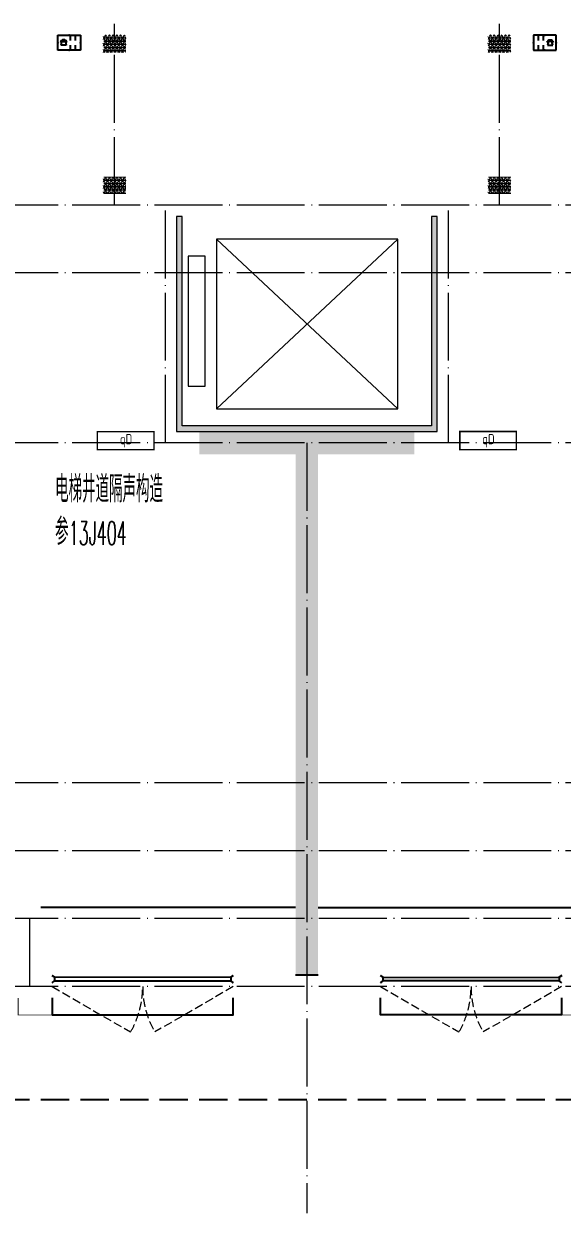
# Model space of a CAD drawing. Extents: x -518115 to 389031, y -231062 to 1628073.
# Drawn here: x 48317 to 53072, y 670657 to 681157 of the extents above; entities that cross this region are included whole.
import ezdxf
from ezdxf.enums import TextEntityAlignment as Align

# ---------------------------------------------------------------- set-up
doc = ezdxf.new("R2010")
doc.units = 0
doc.header["$LTSCALE"] = 1000
doc.header["$MEASUREMENT"] = 0
doc.linetypes.add('DASH', pattern=[0.35, 0.25, -0.1])
doc.linetypes.add('DOTE', pattern=[2.42, 2, -0.2, 0.02, -0.2])
for name, color, linetype in [('3-栏杆1', 135, 'Continuous'), ('3.5方案汇报，与郭总、侯月琴确定户型_t8$0$2020.03.04 -1安徽标准化洋房户型(UA）_t8_t8$0$看线', 154, 'Continuous'), ('EQUIP-安防', 3, 'Continuous'), ('PUB_TEXT', 4, 'Continuous'), ('保温', 6, 'Continuous'), ('卫生间', 6, 'Continuous'), ('看线', 251, 'Continuous')]:
    doc.layers.add(name, color=color, linetype=linetype)
for name, color, linetype, lineweight in [('3.5方案汇报，与郭总、侯月琴确定户型_t8$0$STAIR', 2, 'Continuous', 18), ('DOTE', 19, 'DOTE', 9), ('EQUIP-消防', 3, 'Continuous', 20), ('WINDOW', 144, 'Continuous', 15), ('填充', 251, 'Continuous', 5)]:
    doc.layers.add(name, color=color, linetype=linetype, lineweight=lineweight)
doc.styles.add('_TCH_DIM', font='SIMPLEX.shx', dxfattribs={"width": 0.7, "bigfont": 'GBCBIG.shx'})
doc.styles.add('_TEL_DIM', font='SIMPLEX', dxfattribs={"width": 0.8, "height": 3.5, "bigfont": 'HZTXT'})
doc.styles.add('房间名称', font='TSSDENG', dxfattribs={"width": 0.8, "bigfont": 'HZTXT'})
pattern_1 = [(90, (0, 0), (-16.49778, 1e-15), [9.525, -19.05]), (210, (0, 0), (8.24889, -14.2874966), [9.525, -19.05]), (150, (6e-16, 9.525), (-8.24889, -14.2874966), [9.525, -19.05])]

# ---------------------------------------------------------------- blocks, each defined once
blk = doc.blocks.new('GDFGDGRD')
at = {"layer": '保温', "linetype": 'Continuous', "ltscale": 10}
h = blk.add_hatch(dxfattribs=at)
h.set_pattern_fill('HEX', color=251, scale=10, angle=90, style=0)
h.set_pattern_definition(pattern_1)
h.paths.add_polyline_path([(431317, 372074), (431517, 372074), (431517, 372224), (431317, 372224)])
h = blk.add_hatch(dxfattribs=at)
h.set_pattern_fill('HEX', color=251, scale=10, angle=90, style=0)
h.set_pattern_definition(pattern_1)
h.paths.add_polyline_path([(434917, 372074), (434717, 372074), (434716, 372224), (434916, 372224)])
h = blk.add_hatch(dxfattribs=at)
h.set_pattern_fill('HEX', color=251, scale=10, angle=90, style=0)
h.set_pattern_definition(pattern_1)
h.paths.add_polyline_path([(431317, 370824), (431517, 370824), (431517, 370974), (431317, 370974)])
h = blk.add_hatch(dxfattribs=at)
h.set_pattern_fill('HEX', color=251, scale=10, angle=90, style=0)
h.set_pattern_definition(pattern_1)
h.paths.add_polyline_path([(434917, 370824), (434717, 370824), (434716, 370974), (434916, 370974)])
h = blk.add_hatch(dxfattribs=at)
h.set_pattern_fill('HEX', color=251, scale=10, angle=90, style=0)
h.set_pattern_definition([(90, (-70765.891, -151624.736), (-16.49778, 1e-15), [9.525, -19.05]), (210, (-70765.891, -151624.736), (8.24889, -14.2874966), [9.525, -19.05]), (150, (-70765.891, -151615.211), (-8.24889, -14.2874966), [9.525, -19.05])])
h.paths.add_polyline_path([(434067, 368524), (434067, 368724), (432167, 368724), (432167, 368524)])
h = blk.add_hatch(dxfattribs=at)
h.set_pattern_fill('HEX', color=251, scale=10, angle=90, style=0)
h.set_pattern_definition([(90, (-70765.891, -152124.736), (-16.49778, 1e-15), [9.525, -19.05]), (210, (-70765.891, -152124.736), (8.24889, -14.2874966), [9.525, -19.05]), (150, (-70765.891, -152115.211), (-8.24889, -14.2874966), [9.525, -19.05])])
h.paths.add_polyline_path([(433017, 363924), (433217, 363924), (433217, 368524), (433017, 368524)])
at = {"layer": '保温', "color": 251, "linetype": 'ByBlock', "ltscale": 10}
blk.add_line((433017, 363924), (433217, 363924), dxfattribs=at)
blk = doc.blocks.new('ASDFSD')
at = {"layer": '3-栏杆1', "color": 5}
for p, q in [((681763, 334938), (681742, 334955)), ((681742, 334955), (681763, 334938)), ((683322, 334938), (683342, 334955)), ((683342, 334955), (683322, 334938)), ((681742, 334888), (681763, 334908)), ((683322, 334937), (681763, 334938)), ((681763, 334938), (681763, 334908)), ((681763, 334908), (683322, 334908)), ((683322, 334938), (683322, 334908)), ((683322, 334908), (683342, 334888)), ((683342, 334888), (683322, 334908))]:
    blk.add_line(p, q, dxfattribs=at)
blk = doc.blocks.new('HFHFTHFD')
at = {"layer": 'DOTE', "linetype": 'DOTE', "ltscale": 0.3}
for p, q in [((456417, 602349), (456417, 603949)), ((459817, 602349), (459817, 603949)), ((472617, 602349), (418617, 602349)), ((456867, 600249), (456867, 602349)), ((459367, 600249), (459367, 602349)), ((472617, 601749), (418617, 601749)), ((472617, 600249), (418617, 600249)), ((458117, 600249), (458117, 593449)), ((472617, 597249), (418617, 597249)), ((472617, 596649), (418617, 596649)), ((472617, 596049), (418617, 596049)), ((455667, 596049), (455667, 595449)), ((472617, 595449), (418617, 595449))]:
    blk.add_line(p, q, dxfattribs=at)
blk = doc.blocks.new('A$C148B7D8E')
at = {"layer": '卫生间', "color": 159, "linetype": 'DASH', "true_color": 0x22346e}
blk.add_lwpolyline([(9400, 15400), (7700, 15400), (7700, 10800), (7300, 10800), (7300, 10000), (900, 10000), (900, 9000), (-900, 9000), (-900, -900), (1750, -900), (1750, -2100), (23450, -2100), (23450, -900), (25100, -900)], dxfattribs=at)
blk = doc.blocks.new('$equip$00002628')
at = {"linetype": 'Continuous'}
for p, q in [((-0.625, 0.415), (0.625, 0.415)), ((-0.625, -0.415), (-0.625, 0.415)), ((-0.472, 0.01), (-0.409, 0.01)), ((-0.446, -0.138), (-0.395, 0.058)), ((-0.395, 0.058), (-0.395, 0.058)), ((-0.395, 0.058), (-0.206, 0.058)), ((-0.206, 0.058), (-0.155, -0.138)), ((-0.191, 0.01), (-0.129, 0.01)), ((0.071, 0.129), (0.071, 0.415)), ((0.35, 0.129), (0.35, 0.415)), ((0.625, 0.415), (0.625, -0.415)), ((0.625, -0.415), (-0.625, -0.415)), ((-0.155, -0.138), (-0.446, -0.138)), ((0.071, -0.415), (0.071, -0.129)), ((0.35, -0.415), (0.35, -0.129))]:
    blk.add_line(p, q, dxfattribs=at)
at = {"const_width": 0.05}
blk.add_lwpolyline([(-0.625, 0.415), (0.625, 0.415), (0.625, -0.415), (-0.625, -0.415), (-0.625, 0.415), (0.625, 0.415)], dxfattribs=at)
at = {"linetype": 'Continuous'}
blk.add_arc((-0.3, -0.011), 0.173, 6.98974, 173.01026, dxfattribs=at)
for p in [(-0.625, 0), (0, 0.415), (0, -0.415), (0.625, 0)]:
    blk.add_point(p)
at = {"color": 7, "style": '_TEL_DIM', "flags": 1}
blk.add_attdef('A', text='', height=0.000025, dxfattribs=at).set_placement((0, 0), align=Align.MIDDLE_CENTER)
blk = doc.blocks.new('GDGRDGDRGDFD')
at = {"layer": 'EQUIP-消防', "const_width": 12.8}
blk.add_lwpolyline([(136867, 335508), (136367, 335508), (136367, 335348), (136867, 335348)], close=True, dxfattribs=at)
at = {"layer": 'PUB_TEXT', "color": 7, "true_color": 0xffffff, "style": '房间名称', "width": 0.8}
blk.add_text('qD', height=90, dxfattribs=at).set_placement((136565, 335396))
blk = doc.blocks.new('GHFHFHTFHCSDCS')
blk.add_blockref('GDGRDGDRGDFD', (319900, 33216))
at = {"rotation": 0.0001673532306091649}
blk.add_blockref('GDGRDGDRGDFD', (323101, 33216), dxfattribs=at)
at = {"layer": 'EQUIP-安防', "yscale": 160, "zscale": 160}
for p, xscale in [((456017, 372157), 160), ((460217, 372157), -160)]:
    blk.add_blockref('$equip$00002628', p, dxfattribs=dict(at, xscale=xscale))

msp = doc.modelspace()

# ---------------------------------------------------------------- hatches: boundary and pattern name
at = {"layer": '填充'}
h = msp.add_hatch(dxfattribs=at)
h.set_pattern_fill('隔热材料02', color=256, scale=100, style=0)
h.set_pattern_definition([(0, (-1148391.82, 68818.54), (0, 50), []), (0, (-1148391.82, 68835.207), (0, 50), []), (270, (-1148348.077, 68843.84), (50, -9e-15), [5.01775, -44.98225]), (270, (-1148385.536, 68843.84), (50, -9e-15), [5.01775, -44.98225]), (90, (-1148360.024, 68809.91), (-50, 3e-15), [5.01775, -44.98225]), (90, (-1148373.59, 68809.91), (-50, 3e-15), [5.01775, -44.98225]), (180, (-1148341.794, 68801.874), (-6e-15, -50), [50.02425, 0.02425]), (135, (-1148355.75, 68804.383), (3e-15, 49.99987405), [4.268, -66.44275]), (116.56505, (-1148308.77, 68807.4), (0.00011283, 49.99993342), [2.805, -108.9985]), (116.56505, (-1148358.77, 68807.4), (0.00011283, 49.99993342), [2.805, -108.9985]), (153.43495, (-1148300.734, 68801.874), (-0.0001128, 49.9999334), [5.61, -106.1935]), (153.43495, (-1148350.734, 68801.874), (-0.0001128, 49.9999334), [5.61, -106.1935]), (63.43495, (-1148310.024, 68814.927), (-0.00011283, 49.99993342), [26.714, -85.0895]), (63.43495, (-1148360.024, 68814.927), (-0.00011283, 49.99993342), [26.714, -85.0895]), (116.56505, (-1148298.077, 68843.839), (0.00011283, 49.99993342), [2.805, -108.9985]), (116.56505, (-1148348.077, 68843.839), (0.00011283, 49.99993342), [2.805, -108.9985]), (135, (-1148349.33, 68846.347), (3e-15, 49.99987405), [4.268, -66.44275]), (153.43495, (-1148302.35, 68849.365), (-0.0001128, 49.9999334), [5.61, -106.1935]), (153.43495, (-1148352.35, 68849.365), (-0.0001128, 49.9999334), [5.61, -106.1935]), (45, (-1148384.28, 68846.347), (0, 49.99987405), [4.268, -66.44275]), (63.43495, (-1148335.536, 68843.839), (-0.00011283, 49.99993342), [2.805, -108.9985]), (63.43495, (-1148385.536, 68843.839), (-0.00011283, 49.99993342), [2.805, -108.9985]), (26.56505, (-1148331.264, 68849.365), (0.0001128, 49.9999334), [5.61, -106.1935]), (26.56505, (-1148381.264, 68849.365), (0.0001128, 49.9999334), [5.61, -106.1935]), (116.56505, (-1148323.59, 68814.927), (0.00011283, 49.99993342), [26.714, -85.0895]), (116.56505, (-1148373.59, 68814.927), (0.00011283, 49.99993342), [26.714, -85.0895]), (45, (-1148377.86, 68804.383), (0, 49.99987405), [4.268, -66.44275]), (63.43495, (-1148324.843, 68807.4), (-0.00011283, 49.99993342), [2.805, -108.9985]), (63.43495, (-1148374.843, 68807.4), (-0.00011283, 49.99993342), [2.805, -108.9985]), (26.56505, (-1148332.88, 68801.874), (0.0001128, 49.9999334), [5.61, -106.1935]), (26.56505, (-1148382.88, 68801.874), (0.0001128, 49.9999334), [5.61, -106.1935])])
h.paths.add_polyline_path([(49716.6, 679457.2), (49666.6, 679457.2), (49666.6, 677557.2), (51966.6, 677557.2), (51966.6, 679457.2), (51916.6, 679457.2), (51916.6, 677607.2), (49716.6, 677607.2)])

# ---------------------------------------------------------------- linework, layer by layer
at = {"color": 30, "const_width": 8}
for points in [[(48266.6, 672557.2), (48266.6, 672407.2), (48566.6, 672407.2), (48566.6, 672557.2)], [(53366.6, 672557.2), (53366.6, 672407.2), (53066.6, 672407.2), (53066.6, 672557.2)]]:
    msp.add_lwpolyline(points, dxfattribs=at)
at = {"layer": '3.5方案汇报，与郭总、侯月琴确定户型_t8$0$2020.03.04 -1安徽标准化洋房户型(UA）_t8_t8$0$看线', "ltscale": 10}
for p, q in [((50716.6, 673357.2), (48466.6, 673357.2)), ((50916.6, 673357.2), (53166.6, 673357.2))]:
    msp.add_line(p, q, dxfattribs=at)
at = {"layer": '3.5方案汇报，与郭总、侯月琴确定户型_t8$0$STAIR'}
for p, q in [((50018.5, 679257.2), (51618.5, 677757.2)), ((51618.5, 679257.2), (50018.5, 677757.2))]:
    msp.add_line(p, q, dxfattribs=at)
for points in [[(51618.5, 677757.2), (51618.5, 679257.2), (50018.5, 679257.2), (50018.5, 677757.2)], [(49918.5, 677957.2), (49918.5, 679107.2), (49768.5, 679107.2), (49768.5, 677957.2)]]:
    msp.add_lwpolyline(points, close=True, dxfattribs=at)
at = {"layer": 'WINDOW', "color": 250, "linetype": 'DASH', "ltscale": 0.3}
for points in [[(48566.6, 672657.2), (49259.4, 672257.2, 0.1316525), (49366.6, 672657.2)], [(50166.6, 672657.2), (49473.8, 672257.2, -0.1316525), (49366.6, 672657.2)], [(51466.6, 672657.2), (52159.4, 672257.2, 0.1316525), (52266.6, 672657.2)], [(53066.6, 672657.2), (52373.8, 672257.2, -0.1316525), (52266.6, 672657.2)]]:
    msp.add_lwpolyline(points, format="xyb", dxfattribs=at)
at = {"layer": '填充'}
msp.add_lwpolyline([(49716.6, 679457.2), (49666.6, 679457.2), (49666.6, 677557.2), (51966.6, 677557.2), (51966.6, 679457.2), (51916.6, 679457.2), (51916.6, 677607.2), (49716.6, 677607.2)], close=True, dxfattribs=at)
at = {"layer": '看线', "color": 202, "ltscale": 0.5}
for points in [[(48566.6, 672557.2), (48566.6, 672407.2), (50166.6, 672407.2), (50166.6, 672557.2)], [(53066.6, 672557.2), (53066.6, 672407.2), (51466.6, 672407.2), (51466.6, 672557.2)]]:
    msp.add_lwpolyline(points, dxfattribs=at)

# ---------------------------------------------------------------- block references
for name, p in [('HFHFTHFD', (-407300, 77208.4)), ('GHFHFHTFHCSDCS', (-407300, 308833.4)), ('ASDFSD', (-633175.7, 337801.8))]:
    msp.add_blockref(name, p)
at = {"xscale": -1}
for name, p in [('A$C148B7D8E', (63416.6, 673757.2)), ('GDFGDGRD', (483933.2, 308833.4)), ('ASDFSD', (734808.9, 337801.8))]:
    msp.add_blockref(name, p, dxfattribs=at)

# ---------------------------------------------------------------- texts
at = {"layer": 'PUB_TEXT', "color": 3, "style": '_TCH_DIM'}
for s, height, width, p in [('电梯井道隔声构造', 236.31, 0.7, (48593.2, 676931.4)), ('参', 236.3, 0.7, (48593.2, 676556.7)), ('13J404', 208.25, 0.494118, (48713.6, 676556.7))]:
    msp.add_text(s, height=height, dxfattribs=dict(at, width=width)).set_placement(p)

doc.saveas('drawing.dxf')
